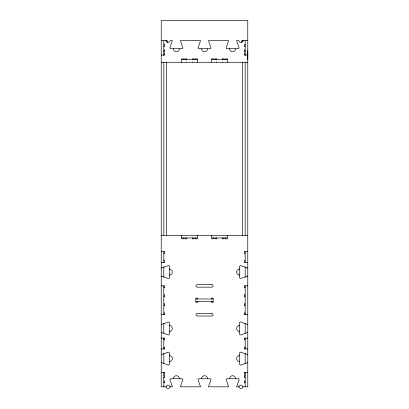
<?xml version="1.0" encoding="UTF-8"?>
<svg xmlns="http://www.w3.org/2000/svg" width="409" height="409" viewBox="0 0 409 409"><rect width="100%" height="100%" fill="white"/><g stroke="black" fill="none" stroke-linecap="round" stroke-linejoin="round"><path stroke-width="0.61" d="M247.772 59.683L247.772 50.45M247.772 40.644L247.772 20.45L161.228 20.45L161.228 386.817L165.65 386.817A0.864 0.864 0 0 1 166.468 387.395A1.733 1.733 0 0 0 169.73 387.395A0.864 0.864 0 0 1 170.543 386.817L172.373 386.817A0.864 0.864 0 0 0 172.332 386.571L169.899 379.608A0.864 0.864 0 0 1 170.763 378.744L182.015 378.744A0.864 0.864 0 0 1 182.879 379.608L180.441 386.571A0.864 0.864 0 0 0 180.405 386.817L200.482 386.817A0.864 0.864 0 0 0 200.446 386.571L198.007 379.608A0.864 0.864 0 0 1 198.876 378.744L210.124 378.744A0.864 0.864 0 0 1 210.993 379.608L208.554 386.571A0.864 0.864 0 0 0 208.518 386.817L228.595 386.817A0.864 0.864 0 0 0 228.559 386.571L226.121 379.608A0.864 0.864 0 0 1 226.985 378.744L238.237 378.744A0.864 0.864 0 0 1 239.101 379.608L236.668 386.571A0.864 0.864 0 0 0 236.627 386.817L238.457 386.817A0.864 0.864 0 0 1 239.27 387.395A1.733 1.733 0 0 0 242.532 387.395A0.864 0.864 0 0 1 243.35 386.817L247.772 386.817L247.772 40.644L241.714 40.644L241.714 42.372M161.228 40.644L167.286 40.644L167.286 42.372M163.825 44.683L164.689 44.683L164.689 46.411L163.825 46.411M245.175 44.683L244.311 44.683L244.311 46.411L245.175 46.411M163.825 50.021L164.689 50.021L164.689 51.749L163.825 51.749M245.175 50.021L244.311 50.021L244.311 51.749L245.175 51.749M163.825 53.339L164.689 53.339L164.689 55.067L161.228 55.067M245.175 53.339L244.311 53.339L244.311 55.067L247.772 55.067M181.591 59.683L197.501 59.683M211.499 59.683L227.409 59.683M161.228 62.28L247.772 62.28M161.228 235.369L247.772 235.369M181.708 237.961L197.286 237.961M211.714 237.961L227.292 237.961M161.228 251.596L164.689 251.596L164.689 253.324L163.825 253.324M247.772 251.596L244.311 251.596L244.311 253.324L245.175 253.324M163.825 260.681L164.689 260.681L164.689 262.414L161.228 262.414M245.175 260.681L244.311 260.681L244.311 262.414L247.772 262.414M161.228 285.85L164.689 285.85L164.689 287.583L163.825 287.583M247.772 285.85L244.311 285.85L244.311 287.583L245.175 287.583M163.825 294.94L164.689 294.94L164.689 296.668L163.825 296.668M245.175 294.94L244.311 294.94L244.311 296.668L245.175 296.668M195.845 298.979L213.155 298.979M195.845 301.571L213.155 301.571M163.825 303.882L164.689 303.882L164.689 305.61L163.825 305.61M245.175 303.882L244.311 303.882L244.311 305.61L245.175 305.61M163.825 312.967L164.689 312.967L164.689 314.7L161.228 314.7M245.175 312.967L244.311 312.967L244.311 314.7L247.772 314.7M161.228 338.136L164.689 338.136L164.689 339.869L163.825 339.869M247.772 338.136L244.311 338.136L244.311 339.869L245.175 339.869M163.825 347.226L164.689 347.226L164.689 348.954L161.228 348.954M245.175 347.226L244.311 347.226L244.311 348.954L247.772 348.954M161.228 372.394L164.689 372.394L164.689 374.128L163.825 374.128M247.772 372.394L244.311 372.394L244.311 374.128L245.175 374.128M163.825 375.713L164.689 375.713L164.689 377.446L163.825 377.446M245.175 375.713L244.311 375.713L244.311 377.446L245.175 377.446M163.825 381.05L164.689 381.05L164.689 382.778L163.825 382.778M245.175 381.05L244.311 381.05L244.311 382.778L245.175 382.778M245.175 40.644L245.175 55.573M245.175 62.28L245.175 235.369M245.175 251.596L245.175 262.414M245.175 266.642L245.175 277.251M245.175 285.635L245.175 314.7M245.175 323.299L245.175 333.284M245.175 338.028L245.175 349.066M245.175 353.407L245.175 363.371M245.175 372.394L245.175 386.817M242.578 40.644L242.578 41.887M242.578 61.989L242.578 235.369M227.292 62.28L227.292 58.819L225.558 58.819L225.558 59.683M227.292 235.369L227.292 238.83L225.558 238.83L225.558 237.961M224.117 59.683L224.117 58.819L222.384 58.819L222.384 59.847M224.117 237.961L224.117 238.83L222.384 238.83L222.384 237.803M222.384 61.953L222.384 62.28M216.617 59.847L216.617 58.819L214.883 58.819L214.883 59.683M216.617 61.953L216.617 62.28M216.617 237.803L216.617 238.83L214.883 238.83L214.883 237.961M213.442 59.683L213.442 58.819L211.714 58.819L211.714 62.28M213.442 237.961L213.442 238.83L211.714 238.83L211.714 235.369M211.422 298.979L211.422 298.11L213.155 298.11L213.155 302.44L211.422 302.44L211.422 301.571M197.578 298.979L197.578 298.11L195.845 298.11L195.845 302.44L197.578 302.44L197.578 301.571M197.286 62.28L197.286 58.819L195.558 58.819L195.558 59.683M197.286 235.369L197.286 238.83L195.558 238.83L195.558 237.961M194.117 59.683L194.117 58.819L192.383 58.819L192.383 59.847M194.117 237.961L194.117 238.83L192.383 238.83L192.383 237.803M192.383 61.953L192.383 62.28M186.616 59.847L186.616 58.819L184.883 58.819L184.883 59.683M186.616 61.953L186.616 62.28M186.616 237.803L186.616 238.83L184.883 238.83L184.883 237.961M183.442 59.683L183.442 58.819L181.708 58.819L181.708 62.28M183.442 237.961L183.442 238.83L181.708 238.83L181.708 235.369M166.422 40.644L166.422 41.887M166.422 61.989L166.422 235.369M163.825 40.644L163.825 55.573M163.825 62.28L163.825 235.369M163.825 251.596L163.825 262.414M163.825 266.642L163.825 277.251M163.825 285.635L163.825 314.7M163.825 323.299L163.825 333.284M163.825 338.028L163.825 349.066M163.825 353.407L163.825 363.371M163.825 372.394L163.825 386.817M165.65 40.644A0.864 0.864 0 0 1 166.468 41.222A1.733 1.733 0 0 0 169.73 41.222A0.864 0.864 0 0 1 170.543 40.644L172.373 40.644A0.864 0.864 0 0 1 172.332 40.89L169.899 47.858A0.864 0.864 0 0 0 170.763 48.722L182.015 48.722A0.864 0.864 0 0 0 182.879 47.858L180.441 40.89A0.864 0.864 0 0 1 180.405 40.644L200.482 40.644A0.864 0.864 0 0 1 200.446 40.89L198.007 47.858A0.864 0.864 0 0 0 198.876 48.722L210.124 48.722A0.864 0.864 0 0 0 210.993 47.858L208.554 40.89A0.864 0.864 0 0 1 208.518 40.644L228.595 40.644A0.864 0.864 0 0 1 228.559 40.89L226.121 47.858A0.864 0.864 0 0 0 226.985 48.722L238.237 48.722A0.864 0.864 0 0 0 239.101 47.858L236.668 40.89A0.864 0.864 0 0 1 236.627 40.644L238.457 40.644A0.864 0.864 0 0 1 239.27 41.222A1.733 1.733 0 0 0 242.532 41.222A0.864 0.864 0 0 1 243.35 40.644M207.527 48.722A3.027 3.027 0 0 1 204.5 51.749A3.027 3.027 0 0 1 201.473 48.722M179.418 48.722A3.027 3.027 0 0 1 176.386 51.749A3.027 3.027 0 0 1 173.36 48.722M235.64 48.722A3.027 3.027 0 0 1 232.614 51.749A3.027 3.027 0 0 1 229.582 48.722M161.228 276.085A0.864 0.864 0 0 1 161.473 276.121L168.442 278.56A0.864 0.864 0 0 0 169.306 277.696L169.306 266.443A0.864 0.864 0 0 0 168.442 265.579L161.473 268.018A0.864 0.864 0 0 1 161.228 268.053M169.306 269.04A3.027 3.027 0 0 1 172.332 272.072A3.027 3.027 0 0 1 169.306 275.099M247.772 268.053A0.864 0.864 0 0 1 247.527 268.018L240.558 265.579A0.864 0.864 0 0 0 239.694 266.443L239.694 277.696A0.864 0.864 0 0 0 240.558 278.56L247.527 276.121A0.864 0.864 0 0 1 247.772 276.085M239.694 275.099A3.027 3.027 0 0 1 236.668 272.072A3.027 3.027 0 0 1 239.694 269.04M229.582 378.744A3.027 3.027 0 0 1 232.614 375.713A3.027 3.027 0 0 1 235.64 378.744M238.457 386.817A0.864 0.864 0 0 0 239.27 386.244A1.733 1.733 0 0 1 242.532 386.244A0.864 0.864 0 0 0 243.35 386.817M165.65 386.817A0.864 0.864 0 0 0 166.468 386.244A1.733 1.733 0 0 1 169.73 386.244A0.864 0.864 0 0 0 170.543 386.817M173.36 378.744A3.027 3.027 0 0 1 176.386 375.713A3.027 3.027 0 0 1 179.418 378.744M201.473 378.744A3.027 3.027 0 0 1 204.5 375.713A3.027 3.027 0 0 1 207.527 378.744M161.228 324.465A0.864 0.864 0 0 0 161.473 324.429L168.442 321.99A0.864 0.864 0 0 1 169.306 322.854L169.306 334.107A0.864 0.864 0 0 1 168.442 334.971L161.473 332.532A0.864 0.864 0 0 0 161.228 332.497M169.306 325.452A3.027 3.027 0 0 1 172.332 328.483A3.027 3.027 0 0 1 169.306 331.51M161.228 354.598A0.864 0.864 0 0 0 161.473 354.562L168.442 352.123A0.864 0.864 0 0 1 169.306 352.987L169.306 364.24A0.864 0.864 0 0 1 168.442 365.104L161.473 362.665A0.864 0.864 0 0 0 161.228 362.63M169.306 355.585A3.027 3.027 0 0 1 172.332 358.611A3.027 3.027 0 0 1 169.306 361.643M247.772 362.63A0.864 0.864 0 0 0 247.527 362.665L240.558 365.104A0.864 0.864 0 0 1 239.694 364.24L239.694 352.987A0.864 0.864 0 0 1 240.558 352.123L247.527 354.562A0.864 0.864 0 0 0 247.772 354.598M239.694 361.643A3.027 3.027 0 0 1 236.668 358.611A3.027 3.027 0 0 1 239.694 355.585M247.772 332.497A0.864 0.864 0 0 0 247.527 332.532L240.558 334.971A0.864 0.864 0 0 1 239.694 334.107L239.694 322.854A0.864 0.864 0 0 1 240.558 321.99L247.527 324.429A0.864 0.864 0 0 0 247.772 324.465M239.694 331.51A3.027 3.027 0 0 1 236.668 328.483A3.027 3.027 0 0 1 239.694 325.452M211.714 284.552L197.286 284.552A1.299 1.299 0 0 0 195.988 285.85A1.299 1.299 0 0 0 197.286 287.149L211.714 287.149A1.299 1.299 0 0 0 213.012 285.85A1.299 1.299 0 0 0 211.714 284.552M211.714 313.401L197.286 313.401A1.299 1.299 0 0 0 195.988 314.7A1.299 1.299 0 0 0 197.286 315.999L211.714 315.999A1.299 1.299 0 0 0 213.012 314.7A1.299 1.299 0 0 0 211.714 313.401"/></g></svg>
